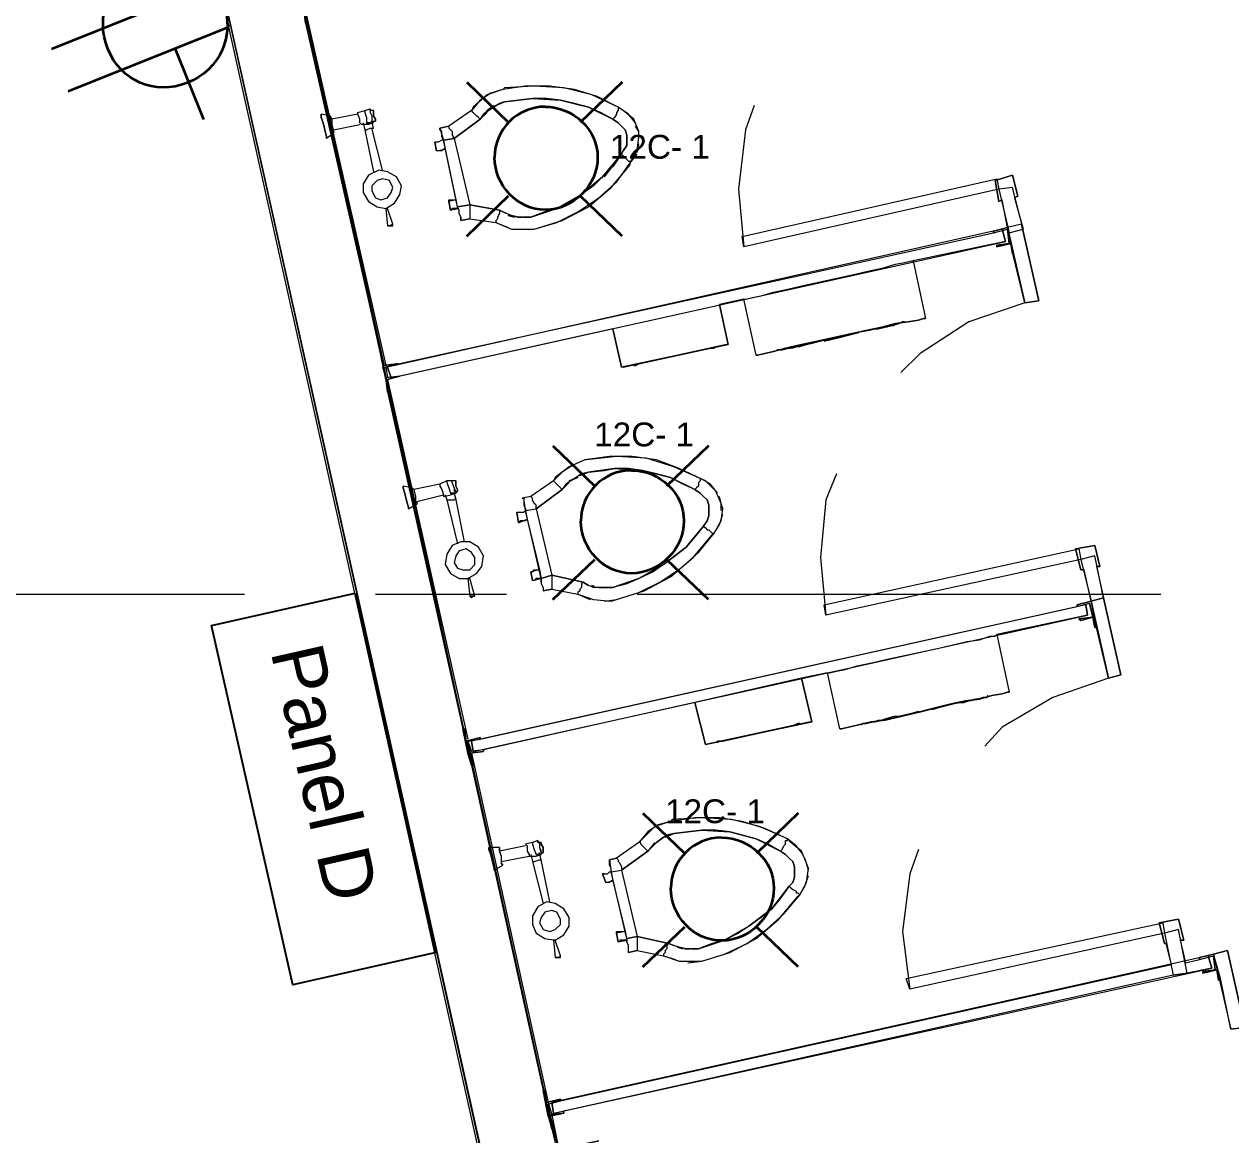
# Model space of a CAD drawing. Header units: inches. Extents: x 14.2 to 49.7, y 0.3 to 22.9.
# Drawn here: x 36.589 to 37.741, y 11.554 to 12.614 of the extents above; entities that cross this region are included whole.
import ezdxf

# ---------------------------------------------------------------- set-up
doc = ezdxf.new("R2010")
doc.units = ezdxf.units.IN
doc.header["$MEASUREMENT"] = 0
doc.layers.add('PDF2_Geometry', color=7, linetype='Continuous')
doc.layers.add('PDF_Text', color=7, linetype='Continuous')
doc.layers.add('PDF_Geometry', color=7, linetype='Continuous', true_color=0x777777)
doc.styles.add('PDF Arial', font='arial.ttf')
doc.styles.get("Standard").update_dxf_attribs({"font": 'arial.ttf'})

msp = doc.modelspace()

# ---------------------------------------------------------------- linework, layer by layer
msp.add_lwpolyline([(36.9048, 12.0711), (36.9823, 11.7281), (36.8453, 11.6972), (36.7678, 12.0401)], close=True)
at = {"layer": 'PDF2_Geometry', "lineweight": 35}
for points in [[(36.6149, 12.5906), (36.7681, 12.6518)], [(36.631, 12.5503), (36.7842, 12.6116)], [(36.7604, 12.5231), (36.7331, 12.5912)], [(37.0113, 12.5586), (37.0513, 12.5203)], [(37.1596, 12.5586), (37.1196, 12.5203)], [(37.0113, 12.4119), (37.0513, 12.4503)], [(37.1596, 12.4119), (37.1196, 12.4503)], [(37.0937, 12.2116), (37.1337, 12.1733)], [(37.242, 12.2116), (37.202, 12.1733)], [(37.0937, 12.065), (37.1337, 12.1033)], [(37.242, 12.065), (37.202, 12.1033)], [(37.1796, 11.8611), (37.2196, 11.8228)], [(37.3279, 11.8611), (37.2879, 11.8228)], [(37.1796, 11.7145), (37.2196, 11.7528)], [(37.3279, 11.7145), (37.2879, 11.7528)]]:
    msp.add_lwpolyline(points, dxfattribs=at)
for centre in [(37.0863, 12.4869), (37.1687, 12.1399), (37.2546, 11.7894)]:
    msp.add_arc(centre, 0.0484, 90.0411, 179.9589, dxfattribs=at)
for points in [[(36.6687, 12.5906), (36.6564, 12.6215), (36.6697, 12.6555), (36.7006, 12.6679)], [(36.7786, 12.6345), (36.791, 12.6036), (36.7755, 12.5704), (36.7446, 12.5581)], [(36.7446, 12.5581), (36.7136, 12.5457), (36.6811, 12.5596), (36.6687, 12.5906)], [(37.0863, 12.5353), (37.113, 12.5353), (37.1363, 12.5136), (37.1363, 12.4869)], [(37.0863, 12.4369), (37.0596, 12.4369), (37.038, 12.4603), (37.038, 12.4869)], [(37.1363, 12.4869), (37.1363, 12.4603), (37.113, 12.4369), (37.0863, 12.4369)], [(37.1687, 12.1883), (37.1954, 12.1883), (37.2187, 12.1666), (37.2187, 12.1399)], [(37.1687, 12.09), (37.142, 12.09), (37.1204, 12.1133), (37.1204, 12.1399)], [(37.2187, 12.1399), (37.2187, 12.1133), (37.1954, 12.09), (37.1687, 12.09)], [(37.2546, 11.8378), (37.2813, 11.8378), (37.3046, 11.8161), (37.3046, 11.7895)], [(37.2546, 11.7395), (37.2279, 11.7395), (37.2063, 11.7628), (37.2063, 11.7895)], [(37.3046, 11.7895), (37.3046, 11.7628), (37.2813, 11.7395), (37.2546, 11.7395)]]:
    msp.add_open_spline(points, degree=3, dxfattribs=at)
at = {"layer": 'PDF_Geometry', "lineweight": 18}
for points in [[(37.9158, 10.86), (37.2458, 10.7117), (37.2058, 10.7033), (35.6809, 10.3634), (35.6626, 10.44), (37.1892, 10.7783), (37.1942, 10.78), (36.7858, 12.6133), (36.7292, 12.8733)], [(36.8558, 12.6283), (37.2625, 10.795), (37.9008, 10.9367)]]:
    msp.add_lwpolyline(points, dxfattribs=at)
at = {"layer": 'PDF_Geometry', "lineweight": 9}
for points in [[(36.7858, 12.6133), (36.7292, 12.8733), (36.7275, 12.8733), (36.7259, 12.8733), (36.7842, 12.6116), (36.7842, 12.6133), (36.7858, 12.6133), (37.1575, 10.945)], [(36.7858, 12.6133), (36.7275, 12.8733), (36.7858, 12.6133)], [(36.8525, 12.6383), (36.8558, 12.6283), (36.8575, 12.6149), (36.8558, 12.6283), (36.8592, 12.6149), (36.8575, 12.6149), (36.9292, 12.2983), (36.9325, 12.2883), (36.9442, 12.2899), (36.9458, 12.2899), (37.5142, 12.4149), (37.5142, 12.4166), (37.5275, 12.4199), (37.5225, 12.4466)], [(36.8575, 12.6149), (36.8592, 12.6149), (36.8575, 12.6266), (36.9325, 12.2883), (36.8575, 12.6266), (36.9342, 12.2883)], [(37.1525, 10.9567), (36.7842, 12.6116), (36.7842, 12.6133)], [(37.1542, 10.9567), (36.7858, 12.6133), (37.1542, 10.9567)], [(37.0058, 12.4299), (37.0058, 12.4266), (37.0142, 12.4283), (37.0392, 12.4249), (37.0542, 12.4183), (37.0708, 12.4183), (37.0758, 12.4183), (37.1025, 12.4266), (37.1275, 12.4399), (37.1492, 12.4583), (37.1675, 12.4799), (37.1675, 12.4816), (37.1742, 12.4933), (37.1758, 12.5066), (37.1758, 12.5116), (37.1708, 12.5233), (37.1608, 12.5316), (37.1558, 12.5349), (37.1308, 12.5466), (37.1042, 12.5533), (37.0758, 12.5549), (37.0475, 12.5533), (37.0458, 12.5516), (37.0308, 12.5466), (37.0175, 12.5349), (37.0158, 12.5316), (36.9942, 12.5166), (36.9858, 12.5149), (36.9942, 12.5166), (36.9942, 12.5149), (36.9958, 12.5133), (36.9975, 12.5116), (36.9975, 12.5083), (36.9992, 12.5049), (36.9892, 12.5033), (36.9908, 12.4949), (37.0008, 12.4466), (37.0025, 12.4383), (37.0042, 12.4366)], [(37.1725, 12.5199), (37.1658, 12.5283), (37.1558, 12.5349), (37.1358, 12.5449), (37.1142, 12.5516), (37.0908, 12.5549), (37.0675, 12.5549), (37.0458, 12.5516), (37.0342, 12.5483), (37.0242, 12.5416), (37.0158, 12.5316), (36.9942, 12.5166)], [(37.0375, 12.5366), (37.0308, 12.5316), (37.0242, 12.5233), (36.9992, 12.5049), (37.0142, 12.4416), (37.0425, 12.4366), (37.0492, 12.4333), (37.0425, 12.4366), (37.0425, 12.4333), (37.0408, 12.4299), (37.0408, 12.4283), (37.0392, 12.4266), (37.0392, 12.4249), (37.0508, 12.4199)], [(37.0392, 12.5366), (37.0475, 12.5399), (37.0425, 12.5383), (37.0375, 12.5349), (37.0325, 12.5316), (37.0275, 12.5283), (37.0242, 12.5233), (37.0225, 12.5249), (37.0208, 12.5266), (37.0192, 12.5283), (37.0175, 12.5299), (37.0158, 12.5316)], [(37.0308, 12.5316), (37.0375, 12.5366), (37.0325, 12.5316)], [(37.1592, 12.4899), (37.1508, 12.4783), (37.1408, 12.4683), (37.1325, 12.4599), (37.1208, 12.4516), (37.1092, 12.4449), (37.0975, 12.4383), (37.0858, 12.4349), (37.0725, 12.4299), (37.0975, 12.4383), (37.1208, 12.4516), (37.1408, 12.4683), (37.1208, 12.4516), (37.0975, 12.4383), (37.0725, 12.4299), (37.0658, 12.4299), (37.0725, 12.4299), (37.0975, 12.4383), (37.1208, 12.4516), (37.1408, 12.4683), (37.1592, 12.4899), (37.1608, 12.4933), (37.1642, 12.4983), (37.1642, 12.5033), (37.1642, 12.5083), (37.1625, 12.5133), (37.1592, 12.5166), (37.1558, 12.5199), (37.1508, 12.5233), (37.1275, 12.5349), (37.1008, 12.5416), (37.0742, 12.5433), (37.0475, 12.5399), (37.0392, 12.5366), (37.0475, 12.5399), (37.0742, 12.5433), (37.1008, 12.5416), (37.1275, 12.5349), (37.1508, 12.5233), (37.1392, 12.5299), (37.1275, 12.5349), (37.1142, 12.5383), (37.1008, 12.5416), (37.0875, 12.5433), (37.0742, 12.5433), (37.0608, 12.5416), (37.0475, 12.5399), (37.0742, 12.5433), (37.1008, 12.5416), (37.1275, 12.5349), (37.1508, 12.5233)], [(37.1558, 12.5349), (37.1558, 12.5333), (37.1558, 12.5316), (37.1542, 12.5299), (37.1542, 12.5283), (37.1525, 12.5249), (37.1508, 12.5233), (37.1558, 12.5199), (37.1592, 12.5166), (37.1625, 12.5133), (37.1642, 12.5083), (37.1642, 12.5033), (37.1642, 12.4983), (37.1608, 12.4933), (37.1592, 12.4899), (37.1425, 12.4683), (37.1592, 12.4899), (37.1608, 12.4883), (37.1625, 12.4866), (37.1642, 12.4849), (37.1658, 12.4833), (37.1675, 12.4833), (37.1675, 12.4816)], [(37.2858, 12.5366), (37.2775, 12.5133), (37.2708, 12.4566), (37.2758, 12.4016), (37.2742, 12.4116), (37.5175, 12.4666), (37.5192, 12.4566), (37.2758, 12.4016)], [(36.8808, 12.5266), (36.8725, 12.5283)], [(36.9075, 12.5283), (36.8825, 12.5233), (36.8808, 12.5266), (36.8825, 12.5233), (36.8825, 12.5183), (36.8842, 12.5116), (36.8842, 12.5099), (36.8775, 12.5049)], [(36.9225, 12.5316), (36.9192, 12.5316), (36.9192, 12.5333), (36.9192, 12.5299), (36.9208, 12.5266), (36.9208, 12.5216), (36.9225, 12.5199), (36.9175, 12.5183), (36.9108, 12.5183), (36.9092, 12.5199), (36.9092, 12.5233), (36.9075, 12.5283), (36.9075, 12.5299), (36.9142, 12.5316), (36.9192, 12.5333)], [(36.9142, 12.5316), (36.9142, 12.5299), (36.9158, 12.5249), (36.9158, 12.5199)], [(36.9208, 12.5266), (36.9208, 12.5233), (36.9208, 12.5216), (36.9225, 12.5199)], [(36.9892, 12.5033), (36.9992, 12.5049), (37.0242, 12.5233), (37.0308, 12.5299), (37.0242, 12.5233)], [(36.8842, 12.5133), (36.9092, 12.5183)], [(36.8842, 12.5099), (36.8842, 12.5116)], [(36.9125, 12.5199), (36.9142, 12.5133), (36.9158, 12.5133), (36.9192, 12.5149), (36.9225, 12.5149), (36.9208, 12.5216), (36.9242, 12.5216)], [(36.9142, 12.5133), (36.9225, 12.4733)], [(36.9308, 12.4749), (36.9208, 12.5149)], [(37.1758, 12.5049), (37.1758, 12.5116), (37.1725, 12.5166)], [(37.0142, 12.4283), (37.0058, 12.4266), (37.0058, 12.4283), (37.0058, 12.4299), (37.0042, 12.4333), (37.0042, 12.4366), (37.0025, 12.4399), (36.9892, 12.5033), (36.9875, 12.5033), (36.9842, 12.5016), (36.9825, 12.5016), (36.9808, 12.5016), (36.9825, 12.4933), (36.9808, 12.5016)], [(36.9992, 12.5049), (37.0142, 12.4416), (37.0025, 12.4399), (37.0142, 12.4416)], [(37.1742, 12.4916), (37.1758, 12.4999)], [(37.0625, 12.4183), (37.0758, 12.4183), (37.0975, 12.4249), (37.1175, 12.4349), (37.1375, 12.4483), (37.1542, 12.4633), (37.1675, 12.4816), (37.1742, 12.4899)], [(37.5192, 12.4449), (37.5158, 12.4649), (37.5192, 12.4449)], [(37.5375, 12.4499), (37.5325, 12.4699), (37.5375, 12.4499)], [(37.0725, 12.4299), (37.0658, 12.4299), (37.0608, 12.4299), (37.0542, 12.4316), (37.0492, 12.4333), (37.0425, 12.4366), (37.0142, 12.4416), (37.0142, 12.4383), (37.0142, 12.4349), (37.0142, 12.4333), (37.0142, 12.4299), (37.0142, 12.4283), (37.0392, 12.4249)], [(37.5342, 12.4483), (37.5375, 12.4499), (37.5342, 12.4483)], [(37.5342, 12.4483), (37.5425, 12.4183)], [(36.9342, 12.4383), (36.9358, 12.4216)], [(36.9342, 12.4383), (36.9358, 12.4383), (36.9342, 12.4383)], [(36.9408, 12.4216), (36.9408, 12.4233), (36.9358, 12.4383)], [(37.0558, 12.4299), (37.0508, 12.4316), (37.0575, 12.4299)], [(37.0525, 12.4316), (37.0542, 12.4316)], [(37.0608, 12.4299), (37.0625, 12.4299)], [(36.9358, 12.4216), (36.9358, 12.4216)], [(37.5408, 12.4233), (37.5575, 12.3499), (37.5408, 12.4233), (37.5275, 12.4199), (37.5442, 12.3483), (37.5575, 12.3499), (37.5442, 12.3483), (37.5325, 12.3966), (37.5325, 12.3949), (37.5308, 12.4049), (37.5175, 12.4016), (37.5175, 12.4033), (37.5292, 12.4049), (37.5275, 12.4183)], [(36.9392, 12.2766), (37.5258, 12.4066), (37.5225, 12.4183), (36.9358, 12.2866), (36.9392, 12.2766), (36.9358, 12.2866)], [(37.5225, 12.4183), (37.5258, 12.4066), (37.4375, 12.3883), (37.4492, 12.3333)], [(37.2758, 12.3516), (37.2775, 12.3516), (37.2842, 12.3533), (37.2925, 12.3549), (37.3042, 12.3583), (37.3192, 12.3616), (37.3342, 12.3649), (37.3792, 12.3749), (37.3942, 12.3783), (37.4092, 12.3816), (37.4208, 12.3849), (37.4292, 12.3866), (37.4358, 12.3883), (37.4375, 12.3883)], [(37.2875, 12.2983), (37.2758, 12.3516), (37.2525, 12.3466)], [(37.5442, 12.3483), (37.4908, 12.3299), (37.4442, 12.2999), (37.4258, 12.2816)], [(37.1508, 12.3233), (36.9475, 12.2783), (36.9358, 12.275)], [(37.3192, 12.3049), (37.3208, 12.3049), (37.3242, 12.3066), (37.3292, 12.3066), (37.3358, 12.3083), (37.3425, 12.3099), (37.3608, 12.3149), (37.3458, 12.3116), (37.3392, 12.3099), (37.3325, 12.3083), (37.3275, 12.3066), (37.3225, 12.3049), (37.3192, 12.3049), (37.3175, 12.3049)], [(37.2592, 12.3083), (37.1608, 12.2866), (37.2592, 12.3083)], [(37.2442, 12.3049), (37.1758, 12.2899), (37.2442, 12.3049)], [(36.9342, 12.275), (36.9292, 12.2983), (36.9325, 12.2883), (36.9442, 12.2899), (36.9458, 12.2899), (36.9442, 12.2899), (36.9325, 12.2883), (36.9292, 12.2983)], [(36.9308, 12.2866), (36.9342, 12.2766), (36.9358, 12.2633), (36.9342, 12.2766), (36.9375, 12.2633), (36.9358, 12.2633), (37.0075, 11.9416), (37.0092, 11.9416), (37.0108, 11.93), (37.0242, 11.9333), (37.0242, 11.9316), (37.0242, 11.9333), (37.0108, 11.93), (37.0092, 11.9416), (37.0075, 11.9416)], [(36.9325, 12.2866), (36.9342, 12.2766)], [(36.9342, 12.2866), (36.9358, 12.2766)], [(36.9358, 12.275), (36.9475, 12.2783), (36.9358, 12.275)], [(36.9358, 12.2633), (36.9375, 12.2633), (36.9358, 12.275), (37.0108, 11.93), (36.9358, 12.275), (37.0125, 11.9316)], [(37.0825, 12.0816), (37.0825, 12.085), (37.0675, 12.15), (37.0775, 12.1516), (37.0925, 12.0883), (37.0825, 12.085), (37.0825, 12.0816), (37.0825, 12.08), (37.0842, 12.0766), (37.0842, 12.075), (37.0842, 12.0733), (37.0925, 12.075), (37.1175, 12.07), (37.1325, 12.065), (37.1492, 12.0633), (37.1542, 12.065), (37.1808, 12.0733), (37.2058, 12.0866), (37.2275, 12.105), (37.2458, 12.1266), (37.2475, 12.1283), (37.2542, 12.14), (37.2558, 12.1516), (37.2542, 12.1566), (37.2492, 12.1683), (37.2392, 12.1783), (37.2358, 12.18), (37.2092, 12.1916), (37.1825, 12.2), (37.1542, 12.2016), (37.1258, 12.1983), (37.1242, 12.1983), (37.1092, 12.1916), (37.0958, 12.1816), (37.0942, 12.1783), (37.0725, 12.1633), (37.0642, 12.1616), (37.0658, 12.1616), (37.0658, 12.16), (37.0658, 12.1583), (37.0658, 12.155), (37.0675, 12.1516), (37.0675, 12.15), (37.0658, 12.1616)], [(37.2508, 12.1666), (37.2442, 12.175), (37.2358, 12.18), (37.2142, 12.19), (37.1925, 12.1983), (37.1692, 12.2016), (37.1475, 12.2016), (37.1242, 12.1983), (37.1125, 12.1933), (37.1025, 12.1866), (37.0942, 12.1783), (37.0725, 12.1633)], [(37.1425, 12.0766), (37.1375, 12.0766), (37.1442, 12.0766), (37.1508, 12.0766), (37.1758, 12.085), (37.1992, 12.0983), (37.2208, 12.115), (37.2375, 12.135), (37.2408, 12.14), (37.2425, 12.145), (37.2425, 12.15), (37.2425, 12.155), (37.2408, 12.16), (37.2375, 12.1633), (37.2342, 12.1666), (37.2292, 12.17), (37.2058, 12.1816), (37.1792, 12.1883), (37.1525, 12.19), (37.1275, 12.1866), (37.1192, 12.1833), (37.1275, 12.1866), (37.1425, 12.1883), (37.1525, 12.19), (37.1792, 12.1883), (37.2058, 12.1816), (37.2292, 12.17), (37.2175, 12.175), (37.2058, 12.1816), (37.1925, 12.185), (37.1792, 12.1883), (37.1658, 12.19), (37.1525, 12.19), (37.1392, 12.1883), (37.1275, 12.1866), (37.1425, 12.1883), (37.1525, 12.19), (37.1792, 12.1883), (37.2058, 12.1816), (37.2292, 12.17)], [(37.0008, 12.1783), (36.9975, 12.1783), (36.9925, 12.1783), (36.9858, 12.175), (36.9608, 12.17), (36.9592, 12.1716), (36.9608, 12.17), (36.9625, 12.1633), (36.9625, 12.1583), (36.9642, 12.1566)], [(36.9925, 12.1783), (36.9925, 12.1766), (36.9942, 12.1716), (36.9958, 12.1666)], [(36.9992, 12.1716), (36.9992, 12.1683), (37.0008, 12.1666), (37.0008, 12.1683), (36.9992, 12.1716), (36.9975, 12.1766), (36.9975, 12.1783)], [(37.0775, 12.1516), (37.1025, 12.17), (37.1092, 12.1766), (37.1025, 12.17), (37.0775, 12.1516), (37.0925, 12.0883), (37.0925, 12.085), (37.0925, 12.0816), (37.0925, 12.0783), (37.0925, 12.0766), (37.0925, 12.075), (37.1175, 12.07)], [(37.1192, 12.1833), (37.1275, 12.1866), (37.1208, 12.185), (37.1158, 12.1816), (37.1108, 12.1783), (37.1058, 12.175), (37.1025, 12.17), (37.1008, 12.1716), (37.0992, 12.1733), (37.0975, 12.175), (37.0958, 12.1766), (37.0942, 12.1783)], [(37.1025, 12.17), (37.1092, 12.1766)], [(37.1175, 12.1816), (37.1092, 12.1783), (37.1175, 12.1816), (37.1108, 12.1783)], [(37.2358, 12.18), (37.2342, 12.18), (37.2342, 12.1783), (37.2325, 12.1766), (37.2325, 12.1733), (37.2308, 12.1716), (37.2292, 12.17), (37.2342, 12.1666), (37.2375, 12.1633), (37.2408, 12.16), (37.2425, 12.155), (37.2425, 12.15), (37.2425, 12.145), (37.2408, 12.14), (37.2375, 12.135), (37.2208, 12.115), (37.1992, 12.0983), (37.1758, 12.085), (37.1508, 12.0766), (37.1442, 12.0766)], [(37.3642, 12.185), (37.3542, 12.16), (37.3492, 12.105), (37.3542, 12.05), (37.3525, 12.06), (37.5958, 12.1133), (37.5975, 12.1033), (37.3542, 12.05)], [(36.9592, 12.1716), (36.9508, 12.1733)], [(36.9558, 12.1516), (36.9642, 12.1566), (36.9625, 12.1583), (36.9892, 12.165)], [(36.9858, 12.175), (36.9858, 12.1733), (36.9875, 12.17), (36.9892, 12.165), (36.9892, 12.1633), (36.9958, 12.165), (37.0008, 12.1666), (37.0025, 12.1683)], [(36.9908, 12.165), (36.9925, 12.16), (37.0025, 12.1183)], [(37.0092, 12.12), (37.0008, 12.1616), (36.9992, 12.1666)], [(36.9925, 12.16), (36.9942, 12.16), (36.9992, 12.16), (37.0008, 12.1616)], [(37.0675, 12.15), (37.0775, 12.1516), (37.0775, 12.155), (37.0758, 12.1566), (37.0742, 12.16), (37.0742, 12.1616), (37.0725, 12.1633), (37.0642, 12.1616)], [(37.2542, 12.15), (37.2542, 12.1566), (37.2525, 12.1633)], [(37.0592, 12.1483), (37.0608, 12.1383), (37.0592, 12.1483), (37.0608, 12.1483), (37.0625, 12.1483), (37.0642, 12.1483), (37.0658, 12.1483), (37.0675, 12.15), (37.0692, 12.1416), (37.0808, 12.0933), (37.0825, 12.085), (37.0925, 12.0883), (37.1225, 12.0816), (37.1275, 12.0783), (37.1225, 12.0816), (37.1208, 12.08), (37.1208, 12.0766), (37.1192, 12.075), (37.1192, 12.0733), (37.1175, 12.0716), (37.1175, 12.07), (37.1292, 12.065)], [(37.1425, 12.0633), (37.1542, 12.065), (37.1758, 12.0716), (37.1958, 12.0816), (37.2158, 12.095), (37.2325, 12.11), (37.2475, 12.1283), (37.2525, 12.1366), (37.2558, 12.1466)], [(37.2375, 12.135), (37.2292, 12.125), (37.2208, 12.115), (37.2108, 12.1066), (37.1992, 12.0983), (37.1892, 12.0916), (37.1758, 12.085), (37.1642, 12.08), (37.1508, 12.0766), (37.1758, 12.085), (37.1992, 12.0983), (37.2208, 12.115), (37.2375, 12.135), (37.2392, 12.1333), (37.2408, 12.1316), (37.2425, 12.1316), (37.2442, 12.13), (37.2458, 12.1283), (37.2475, 12.1283)], [(37.5975, 12.0933), (37.5925, 12.1133), (37.5975, 12.0933)], [(37.6158, 12.0966), (37.6108, 12.1166), (37.6158, 12.0966)], [(37.6125, 12.0966), (37.6191, 12.0666), (37.6108, 12.1066), (37.5975, 12.1033), (37.6075, 12.0633), (37.6191, 12.0666), (37.6075, 12.0633), (37.6008, 12.0933)], [(37.6125, 12.0966), (37.6158, 12.0966), (37.6125, 12.0966)], [(37.0125, 12.085), (37.0142, 12.0683), (37.0158, 12.0666)], [(37.0125, 12.085), (37.0142, 12.085), (37.0125, 12.085)], [(37.0192, 12.0683), (37.0142, 12.085)], [(37.1508, 12.0766), (37.1458, 12.0766), (37.1392, 12.0766), (37.1325, 12.0766), (37.1275, 12.0783), (37.1225, 12.0816), (37.0925, 12.0883)], [(37.0925, 12.075), (37.0842, 12.0733)], [(37.1325, 12.0783), (37.1325, 12.0766)], [(37.1392, 12.0766), (37.1408, 12.0766)], [(36.2992, 12.07), (36.7992, 12.07)], [(36.9242, 12.07), (37.0492, 12.07)], [(37.0125, 11.9183), (37.0075, 11.9416), (37.0092, 11.9416), (37.0108, 11.93), (37.0242, 11.9333), (37.0242, 11.9316), (37.5941, 12.0583), (37.5941, 12.06), (37.6075, 12.0633), (37.6191, 12.0666), (37.6358, 11.9933), (37.6191, 12.0666), (37.6075, 12.0633), (37.6241, 11.99), (37.6358, 11.9933), (37.6241, 11.99), (37.6125, 12.0383), (37.6108, 12.0383), (37.6091, 12.0483), (37.5975, 12.045), (37.5958, 12.0466), (37.6091, 12.0483), (37.6058, 12.0616)], [(37.0192, 12.0683), (37.0192, 12.0683)], [(37.1742, 12.07), (37.6741, 12.07)], [(37.0175, 11.92), (37.6041, 12.05), (37.6025, 12.06), (37.0158, 11.93), (37.0175, 11.92), (37.0158, 11.93)], [(37.6025, 12.06), (37.6041, 12.05), (37.5175, 12.0316), (37.5292, 11.9766)], [(37.3558, 11.995), (37.3575, 11.995), (37.3642, 11.9966), (37.3725, 11.9983), (37.3842, 12.0016), (37.3992, 12.005), (37.4142, 12.0083), (37.4608, 12.0183), (37.4742, 12.0216), (37.4892, 12.025), (37.5008, 12.0266), (37.5108, 12.03), (37.5158, 12.03), (37.5175, 12.0316)], [(37.3675, 11.9416), (37.3558, 11.995), (37.3308, 11.99), (37.2292, 11.9666), (37.2392, 11.9266), (37.3408, 11.9483), (37.3308, 11.99), (37.3408, 11.9483), (37.2392, 11.9266), (37.2292, 11.9666), (37.0275, 11.9216), (37.0275, 11.92), (37.0142, 11.9183), (37.0175, 11.9066), (37.0158, 11.9066)], [(37.6241, 11.99), (37.5708, 11.9716), (37.5225, 11.9433), (37.5058, 11.925)], [(37.3392, 11.9483), (37.2392, 11.9266), (37.3392, 11.9483)], [(37.3242, 11.945), (37.2558, 11.93), (37.3242, 11.945)], [(37.0108, 11.9283), (37.0125, 11.9183), (37.0158, 11.9066), (37.0125, 11.9183), (37.0142, 11.92), (37.0175, 11.9066), (37.0158, 11.9066), (37.0842, 11.5966), (37.0858, 11.5966), (37.0875, 11.585), (37.1008, 11.5883), (37.1008, 11.5866), (37.1008, 11.5883), (37.0875, 11.585), (37.0858, 11.5966), (37.0842, 11.5966)], [(37.0142, 11.92), (37.0125, 11.93), (37.0142, 11.92), (37.0125, 11.93), (37.0142, 11.92), (37.0125, 11.93), (37.0158, 11.92)], [(37.0158, 11.9183), (37.0892, 11.585), (37.0925, 11.5733), (37.0992, 11.54), (37.0908, 11.5733), (37.0892, 11.5833), (37.0908, 11.5733), (37.0992, 11.54)], [(37.1658, 11.7283), (37.1742, 11.73), (37.1992, 11.725), (37.2142, 11.72), (37.2308, 11.72), (37.2358, 11.72), (37.2625, 11.7283), (37.2875, 11.7416), (37.3092, 11.76), (37.3275, 11.7816), (37.3292, 11.7833), (37.3358, 11.795), (37.3375, 11.8083), (37.3358, 11.8133), (37.3308, 11.825), (37.3208, 11.8333), (37.3175, 11.8366), (37.2908, 11.8483), (37.2642, 11.855), (37.2358, 11.8566), (37.2075, 11.855), (37.2058, 11.8533), (37.1908, 11.8483), (37.1792, 11.8366), (37.1758, 11.8333), (37.1542, 11.8183), (37.1475, 11.8166), (37.1542, 11.8183), (37.1558, 11.8166), (37.1558, 11.815), (37.1575, 11.8133), (37.1592, 11.81), (37.1592, 11.8066), (37.1742, 11.7433), (37.1642, 11.7416), (37.1742, 11.7433)], [(37.3325, 11.8216), (37.3258, 11.83), (37.3175, 11.8366), (37.2958, 11.8466), (37.2742, 11.8533), (37.2525, 11.8566), (37.2292, 11.8566), (37.2058, 11.8533), (37.1942, 11.85), (37.1842, 11.8433), (37.1758, 11.8333), (37.1542, 11.8183)], [(37.3108, 11.825), (37.3158, 11.8216), (37.3192, 11.8183), (37.3225, 11.815), (37.3242, 11.81), (37.3242, 11.805), (37.3242, 11.8), (37.3225, 11.795), (37.3192, 11.7916), (37.3025, 11.77), (37.2808, 11.7533), (37.2575, 11.74), (37.2325, 11.7316), (37.2258, 11.7316), (37.2325, 11.7316), (37.2575, 11.74), (37.2808, 11.7533), (37.3025, 11.77), (37.3192, 11.7916), (37.3225, 11.795), (37.3242, 11.8), (37.3242, 11.805), (37.3242, 11.81), (37.3225, 11.815), (37.3192, 11.8183), (37.3158, 11.8216), (37.3108, 11.825), (37.2875, 11.8366), (37.2625, 11.8433), (37.2358, 11.845), (37.2092, 11.8416), (37.2008, 11.8383), (37.2092, 11.8416), (37.2358, 11.845), (37.2625, 11.8433), (37.2875, 11.8366), (37.3108, 11.825), (37.2992, 11.8316), (37.2875, 11.8366), (37.2742, 11.84), (37.2625, 11.8433), (37.2492, 11.845), (37.2358, 11.845), (37.2225, 11.8433), (37.2092, 11.8416), (37.2358, 11.845), (37.2625, 11.8433), (37.2875, 11.8366), (37.3108, 11.825), (37.3125, 11.8266), (37.3142, 11.83), (37.3158, 11.8316), (37.3158, 11.8333), (37.3158, 11.835), (37.3175, 11.835), (37.3175, 11.8366)], [(37.0792, 11.835), (37.0742, 11.8333), (37.0675, 11.8316), (37.0692, 11.83), (37.0692, 11.825), (37.0708, 11.8216), (37.0708, 11.82)], [(37.0742, 11.8333), (37.0742, 11.8316), (37.0758, 11.8266), (37.0775, 11.8216)], [(37.0825, 11.8333), (37.0792, 11.8333), (37.0792, 11.835), (37.0808, 11.8316), (37.0808, 11.8283), (37.0825, 11.8233), (37.0825, 11.8216)], [(37.1742, 11.73), (37.1658, 11.7283), (37.1658, 11.73), (37.1658, 11.7316), (37.1658, 11.735), (37.1642, 11.7383), (37.1642, 11.7416), (37.1492, 11.805), (37.1592, 11.8066), (37.1842, 11.825), (37.1908, 11.8316), (37.1842, 11.825)], [(37.1908, 11.8333), (37.1842, 11.825), (37.1592, 11.8066), (37.1742, 11.7433), (37.2042, 11.7366), (37.2092, 11.735), (37.2042, 11.7366), (37.2025, 11.735), (37.2025, 11.7316), (37.2008, 11.73), (37.2008, 11.7283), (37.1992, 11.7266), (37.1992, 11.725), (37.2108, 11.7216)], [(37.2008, 11.8383), (37.2092, 11.8416), (37.2025, 11.84), (37.1975, 11.8366), (37.1925, 11.8333), (37.1892, 11.83), (37.1842, 11.825), (37.1825, 11.8266), (37.1808, 11.8283), (37.1792, 11.83), (37.1775, 11.8316), (37.1775, 11.8333), (37.1758, 11.8333)], [(37.1925, 11.8333), (37.1992, 11.8383)], [(37.0425, 11.8283), (37.0325, 11.8283)], [(37.0675, 11.83), (37.0425, 11.825), (37.0425, 11.8233)], [(37.0425, 11.825), (37.0425, 11.8283), (37.0425, 11.825), (37.0442, 11.82), (37.0442, 11.8133), (37.0458, 11.8116)], [(37.0442, 11.815), (37.0708, 11.82), (37.0775, 11.82), (37.0825, 11.8216), (37.0825, 11.8233), (37.0842, 11.8233)], [(37.0725, 11.8216), (37.0742, 11.815), (37.0842, 11.775)], [(37.0808, 11.8283), (37.0825, 11.825)], [(37.0908, 11.7766), (37.0825, 11.8166), (37.0808, 11.8233)], [(37.0825, 11.8233), (37.0825, 11.8233)], [(37.4425, 11.8266), (37.4342, 11.8033), (37.4275, 11.7483), (37.4342, 11.6933), (37.4308, 11.7033), (37.6758, 11.7566), (37.6775, 11.7466), (37.4342, 11.6933)], [(37.0375, 11.8066), (37.0458, 11.8116), (37.0442, 11.8133)], [(37.0742, 11.815), (37.0758, 11.815), (37.0808, 11.8166), (37.0825, 11.8166)], [(37.3375, 11.8066), (37.3358, 11.8133), (37.3342, 11.8183)], [(37.1425, 11.8033), (37.1408, 11.8033), (37.1425, 11.8033), (37.1442, 11.8033), (37.1458, 11.8033), (37.1475, 11.805), (37.1492, 11.805), (37.1508, 11.7966), (37.1625, 11.7483), (37.1642, 11.74), (37.1642, 11.7383)], [(37.1492, 11.805), (37.1592, 11.8066)], [(37.2225, 11.7183), (37.2358, 11.72), (37.2575, 11.7266), (37.2792, 11.7366), (37.2975, 11.75), (37.3142, 11.765), (37.3292, 11.7833), (37.3342, 11.7916), (37.3375, 11.8016)], [(37.3192, 11.7916), (37.3108, 11.78), (37.3025, 11.77), (37.2925, 11.7616), (37.2808, 11.7533), (37.2708, 11.7466), (37.2575, 11.74), (37.2458, 11.7366), (37.2325, 11.7316), (37.2575, 11.74), (37.2808, 11.7533), (37.3025, 11.77), (37.3192, 11.7916), (37.3208, 11.79), (37.3225, 11.7883), (37.3258, 11.7866), (37.3258, 11.785), (37.3275, 11.785), (37.3292, 11.7833)], [(37.6775, 11.7366), (37.6725, 11.7566), (37.6775, 11.7366)], [(37.6958, 11.74), (37.6908, 11.76), (37.6958, 11.74)], [(37.7191, 11.725), (37.7225, 11.7133), (37.6991, 11.7083), (37.6908, 11.75), (37.6775, 11.7466), (37.6858, 11.7066), (37.6991, 11.7083), (37.6858, 11.7066), (37.1042, 11.5766), (37.1042, 11.575), (37.0908, 11.5733), (37.0942, 11.5616), (37.0925, 11.56)], [(37.0942, 11.74), (37.0958, 11.7233), (37.0975, 11.7233)], [(37.0958, 11.74), (37.0942, 11.74), (37.0958, 11.74)], [(37.1008, 11.7233), (37.1008, 11.725), (37.0958, 11.74)], [(37.2325, 11.7316), (37.2275, 11.7316), (37.2208, 11.7316), (37.2142, 11.7333), (37.2092, 11.735), (37.2042, 11.7366), (37.1742, 11.7433), (37.1742, 11.74), (37.1742, 11.7366), (37.1742, 11.735), (37.1742, 11.7316), (37.1742, 11.73), (37.1992, 11.725)], [(37.6925, 11.74), (37.6958, 11.74), (37.6925, 11.74)], [(37.6925, 11.74), (37.6975, 11.7183), (37.7108, 11.7216), (37.7108, 11.7233), (37.7241, 11.7266), (37.7375, 11.73), (37.7541, 11.6566), (37.7375, 11.73), (37.7241, 11.7266), (37.7408, 11.655), (37.7541, 11.6566), (37.7408, 11.655), (37.7308, 11.7033), (37.7291, 11.7016), (37.7275, 11.7116), (37.7141, 11.7083), (37.7141, 11.71), (37.7258, 11.7116), (37.7241, 11.725)], [(37.0892, 11.5716), (37.0842, 11.5966), (37.0858, 11.5966), (37.0875, 11.585), (37.1008, 11.5883), (37.1008, 11.5866), (37.6841, 11.7166), (37.6791, 11.7366)], [(37.2142, 11.7333), (37.2142, 11.7333)], [(37.2208, 11.7316), (37.2225, 11.7316)], [(37.0942, 11.575), (37.7225, 11.7133), (37.7191, 11.725), (37.0925, 11.585), (37.0942, 11.575), (37.0925, 11.585)], [(37.0875, 11.5833), (37.0892, 11.5733), (37.0925, 11.56), (37.0892, 11.5733), (37.0908, 11.5733), (37.0942, 11.5616), (37.0925, 11.56), (37.0975, 11.54), (37.1375, 11.5483), (37.0975, 11.54), (37.0975, 11.5383), (37.0975, 11.5366), (37.0975, 11.535), (37.0992, 11.5316), (37.0992, 11.53), (37.1742, 11.1917), (37.1758, 11.1883), (37.1758, 11.1867), (37.1758, 11.185), (37.1758, 11.1833), (37.1758, 11.1817)], [(37.0892, 11.5833), (37.0908, 11.5733)]]:
    msp.add_lwpolyline(points, dxfattribs=at)
for points in [[(36.8775, 12.5049), (36.8775, 12.5066), (36.8758, 12.5133), (36.8742, 12.5199), (36.8725, 12.5249), (36.8725, 12.5283), (36.8725, 12.5249), (36.8742, 12.5199), (36.8758, 12.5133), (36.8775, 12.5066)], [(36.9242, 12.5216), (36.9242, 12.5233), (36.9225, 12.5266), (36.9225, 12.5299), (36.9225, 12.5316), (36.9225, 12.5299), (36.9225, 12.5266), (36.9242, 12.5233)], [(36.9208, 12.5216), (36.9192, 12.5199), (36.9158, 12.5199), (36.9192, 12.5199)], [(36.9892, 12.5033), (36.9875, 12.5066), (36.9875, 12.5099), (36.9875, 12.5116), (36.9858, 12.5133), (36.9858, 12.5149)], [(36.9908, 12.4949), (36.9892, 12.4949), (36.9875, 12.4933), (36.9858, 12.4933), (36.9842, 12.4933), (36.9825, 12.4933)], [(36.9492, 12.4599), (36.9442, 12.4683), (36.9358, 12.4733), (36.9275, 12.4749), (36.9175, 12.4699), (36.9125, 12.4616), (36.9125, 12.4533), (36.9175, 12.4449), (36.9258, 12.4399), (36.9342, 12.4383), (36.9425, 12.4433), (36.9475, 12.4516), (36.9492, 12.4599), (36.9442, 12.4683), (36.9358, 12.4733), (36.9275, 12.4749), (36.9175, 12.4699), (36.9125, 12.4616), (36.9125, 12.4533), (36.9175, 12.4449), (36.9258, 12.4399), (36.9342, 12.4383), (36.9425, 12.4433), (36.9475, 12.4516)], [(36.9408, 12.4583), (36.9375, 12.4649), (36.9308, 12.4666), (36.9258, 12.4649), (36.9208, 12.4599), (36.9208, 12.4549), (36.9242, 12.4483), (36.9292, 12.4466), (36.9358, 12.4483), (36.9392, 12.4533)], [(37.5158, 12.4649), (37.5325, 12.4699)], [(37.5425, 12.4183), (37.5325, 12.4583), (37.5192, 12.4566), (37.5292, 12.4149)], [(37.0008, 12.4466), (36.9942, 12.4449), (36.9942, 12.4466), (36.9958, 12.4466), (36.9975, 12.4466), (36.9992, 12.4466)], [(36.9958, 12.4366), (36.9942, 12.4449)], [(37.5192, 12.4449), (37.5225, 12.4466)], [(37.0025, 12.4383), (37.0008, 12.4383), (36.9992, 12.4383), (36.9975, 12.4383), (36.9958, 12.4366)], [(37.0592, 12.4299), (37.0642, 12.4299)], [(36.9375, 12.4216), (36.9358, 12.4216), (36.9375, 12.4216), (36.9408, 12.4233)], [(36.9392, 12.4216), (36.9358, 12.4216), (36.9392, 12.4216), (36.9408, 12.4216)], [(37.5275, 12.4183), (37.5292, 12.4049), (37.5175, 12.4033), (37.5175, 12.4016), (37.5308, 12.4049), (37.5325, 12.3949), (37.5325, 12.3966), (37.5275, 12.4199), (37.5142, 12.4166), (37.5142, 12.4149)], [(37.5275, 12.4199), (37.5142, 12.4166), (37.5142, 12.4149), (37.5142, 12.4166)], [(37.5325, 12.3966), (37.5325, 12.3949), (37.5308, 12.4049), (37.5175, 12.4016), (37.5175, 12.4033), (37.5292, 12.4049), (37.5275, 12.4183), (37.5292, 12.4049), (37.5175, 12.4033), (37.5175, 12.4016), (37.5308, 12.4049), (37.5325, 12.3949)], [(37.1508, 12.3233), (37.1592, 12.2866), (37.2608, 12.3083), (37.2525, 12.3466), (37.2608, 12.3083), (37.1592, 12.2866)], [(37.3925, 12.3216), (37.3458, 12.3116), (37.3308, 12.3083), (37.3158, 12.3049), (37.3042, 12.3016), (37.2958, 12.2999), (37.2892, 12.2983), (37.2875, 12.2983), (37.2892, 12.2983), (37.2958, 12.2999), (37.3042, 12.3016), (37.3158, 12.3049), (37.3308, 12.3083), (37.3458, 12.3116), (37.3925, 12.3216), (37.4075, 12.3249), (37.4208, 12.3283), (37.4325, 12.3299), (37.4425, 12.3316), (37.4475, 12.3333), (37.4492, 12.3333), (37.4475, 12.3333), (37.4425, 12.3316), (37.4325, 12.3299), (37.4208, 12.3283), (37.4075, 12.3249), (37.3925, 12.3216), (37.4008, 12.3233), (37.4108, 12.3249), (37.4175, 12.3266), (37.4242, 12.3283), (37.4275, 12.3299), (37.4292, 12.3299), (37.4275, 12.3299), (37.4242, 12.3283), (37.4175, 12.3266), (37.4108, 12.3249), (37.4008, 12.3233), (37.3925, 12.3216), (37.3458, 12.3116), (37.3358, 12.3083), (37.3275, 12.3066), (37.3192, 12.3049), (37.3125, 12.3033), (37.3092, 12.3033), (37.3075, 12.3033), (37.3092, 12.3033), (37.3125, 12.3033), (37.3192, 12.3049), (37.3275, 12.3066), (37.3358, 12.3083), (37.3458, 12.3116)], [(37.3758, 12.3183), (37.3925, 12.3216), (37.3992, 12.3233), (37.4042, 12.3233), (37.4108, 12.3249), (37.4142, 12.3266), (37.4175, 12.3266), (37.4192, 12.3266), (37.4158, 12.3266), (37.4125, 12.3249), (37.4075, 12.3249), (37.4025, 12.3233), (37.3958, 12.3216)], [(37.3725, 12.3166), (37.3525, 12.3116), (37.3658, 12.3149), (37.3858, 12.3199)], [(37.2492, 12.3066), (37.2475, 12.3049), (37.2442, 12.3049), (37.2475, 12.3049)], [(36.9342, 12.2766), (36.9325, 12.2866), (36.9458, 12.2899), (36.9442, 12.2899), (36.9325, 12.2883), (36.9292, 12.2983), (36.9342, 12.275), (36.9475, 12.2783)], [(36.9342, 12.2766), (36.9325, 12.2866)], [(36.9325, 12.2866), (36.9342, 12.2766)], [(37.1758, 12.2899), (37.1725, 12.2883), (37.1708, 12.2883), (37.1725, 12.2883)], [(36.9358, 12.2633), (36.9375, 12.2633), (36.9358, 12.275), (36.9375, 12.2633)], [(37.0025, 12.1683), (37.0025, 12.17), (37.0008, 12.1733), (37.0008, 12.1766), (37.0008, 12.1783), (37.0008, 12.1766), (37.0008, 12.1733), (37.0025, 12.17)], [(36.9558, 12.1516), (36.9558, 12.1533), (36.9542, 12.1583), (36.9525, 12.165), (36.9508, 12.1716), (36.9508, 12.1733), (36.9508, 12.1716), (36.9525, 12.165), (36.9542, 12.1583), (36.9558, 12.1533)], [(36.9992, 12.1666), (36.9975, 12.1666), (36.9958, 12.1666), (36.9975, 12.1666)], [(37.0692, 12.1416), (37.0675, 12.14), (37.0658, 12.14), (37.0642, 12.14), (37.0625, 12.14), (37.0608, 12.1383)], [(37.0275, 12.1066), (37.0225, 12.115), (37.0142, 12.12), (37.0058, 12.12), (36.9975, 12.1166), (36.9925, 12.1083), (36.9908, 12.0983), (36.9958, 12.09), (37.0042, 12.085), (37.0125, 12.085), (37.0208, 12.09), (37.0258, 12.0966), (37.0275, 12.1066), (37.0225, 12.115), (37.0142, 12.12), (37.0058, 12.12), (36.9975, 12.1166), (36.9925, 12.1083), (36.9908, 12.0983), (36.9958, 12.09), (37.0042, 12.085), (37.0125, 12.085), (37.0208, 12.09), (37.0258, 12.0966)], [(37.0192, 12.105), (37.0158, 12.11), (37.0108, 12.1133), (37.0042, 12.1116), (37.0008, 12.1066), (36.9992, 12.1), (37.0025, 12.095), (37.0075, 12.0933), (37.0142, 12.0933), (37.0192, 12.0983)], [(37.5925, 12.1133), (37.6108, 12.1166)], [(37.0808, 12.0933), (37.0725, 12.0916), (37.0742, 12.0916), (37.0758, 12.0933), (37.0775, 12.0933)], [(37.0742, 12.0833), (37.0725, 12.0916)], [(37.0825, 12.085), (37.0792, 12.085), (37.0775, 12.085), (37.0758, 12.0833), (37.0742, 12.0833)], [(37.5975, 12.0933), (37.6008, 12.0933)], [(37.1308, 12.0783), (37.1342, 12.0766)], [(37.0175, 12.0683), (37.0158, 12.0666), (37.0175, 12.0683), (37.0192, 12.0683), (37.0175, 12.0683), (37.0142, 12.0683), (37.0175, 12.0683), (37.0192, 12.0683)], [(37.6058, 12.0616), (37.6091, 12.0483), (37.5958, 12.0466), (37.5975, 12.045), (37.6091, 12.0483), (37.6108, 12.0383), (37.6125, 12.0383), (37.6075, 12.0633), (37.5941, 12.06), (37.5941, 12.0583)], [(37.6075, 12.0633), (37.5941, 12.06), (37.5941, 12.0583), (37.5941, 12.06)], [(37.6125, 12.0383), (37.6108, 12.0383), (37.6091, 12.0483), (37.5975, 12.045), (37.5958, 12.0466), (37.6091, 12.0483), (37.6058, 12.0616), (37.6091, 12.0483), (37.5958, 12.0466), (37.5975, 12.045), (37.6091, 12.0483), (37.6108, 12.0383)], [(37.4725, 11.965), (37.4258, 11.9533), (37.4108, 11.95), (37.3975, 11.9483), (37.3842, 11.945), (37.3758, 11.9433), (37.3692, 11.9416), (37.3675, 11.9416), (37.3692, 11.9416), (37.3758, 11.9433), (37.3842, 11.945), (37.3975, 11.9483), (37.4108, 11.95), (37.4258, 11.9533), (37.4725, 11.965), (37.4875, 11.9683), (37.5008, 11.97), (37.5125, 11.9733), (37.5225, 11.975), (37.5275, 11.9766), (37.5292, 11.9766), (37.5275, 11.9766), (37.5225, 11.975), (37.5125, 11.9733), (37.5008, 11.97), (37.4875, 11.9683), (37.4725, 11.965), (37.4825, 11.9666), (37.4908, 11.9683), (37.4992, 11.97), (37.5042, 11.9716), (37.5075, 11.9716), (37.5092, 11.9733), (37.5075, 11.9716), (37.5042, 11.9716), (37.4992, 11.97), (37.4908, 11.9683), (37.4825, 11.9666), (37.4725, 11.965), (37.4258, 11.9533), (37.4158, 11.9516), (37.4075, 11.95), (37.3992, 11.9483), (37.3925, 11.9466), (37.3892, 11.9466), (37.3875, 11.945), (37.3892, 11.9466), (37.3925, 11.9466), (37.3992, 11.9483), (37.4075, 11.95), (37.4158, 11.9516), (37.4258, 11.9533)], [(37.4558, 11.96), (37.4725, 11.965), (37.4792, 11.9666), (37.4858, 11.9666), (37.4908, 11.9683), (37.4958, 11.97), (37.4975, 11.97), (37.4992, 11.97), (37.4975, 11.97), (37.4925, 11.9683), (37.4875, 11.9683), (37.4825, 11.9666), (37.4758, 11.965)], [(37.4425, 11.9583), (37.4258, 11.9533), (37.4192, 11.9533), (37.4125, 11.9516), (37.4075, 11.95), (37.4025, 11.9483), (37.3992, 11.9483), (37.4008, 11.9483), (37.4042, 11.95), (37.4092, 11.95), (37.4158, 11.9516), (37.4225, 11.9533)], [(37.4525, 11.96), (37.4325, 11.955), (37.4458, 11.9583), (37.4658, 11.9633)], [(37.3292, 11.9466), (37.3275, 11.9466), (37.3242, 11.945), (37.3275, 11.9466)], [(37.0142, 11.92), (37.0125, 11.93), (37.0242, 11.9316), (37.0242, 11.9333), (37.0108, 11.93), (37.0092, 11.9416), (37.0075, 11.9416), (37.0125, 11.9183), (37.0275, 11.92), (37.0275, 11.9216)], [(37.2558, 11.93), (37.2508, 11.93), (37.2508, 11.9283), (37.2508, 11.93)], [(37.0142, 11.9183), (37.0275, 11.92), (37.0275, 11.9216), (37.0275, 11.92)], [(37.0875, 11.585), (37.0142, 11.9183)], [(37.0158, 11.9066), (37.0175, 11.9066), (37.0142, 11.9183), (37.0175, 11.9066)], [(37.0842, 11.8233), (37.0842, 11.825), (37.0842, 11.8283), (37.0825, 11.8316), (37.0825, 11.8333), (37.0825, 11.8316), (37.0842, 11.8283), (37.0842, 11.825)], [(37.1992, 11.8383), (37.1925, 11.8333)], [(37.0375, 11.8066), (37.0375, 11.8083), (37.0358, 11.815), (37.0342, 11.8216), (37.0325, 11.8266), (37.0325, 11.8283), (37.0325, 11.8266), (37.0342, 11.8216), (37.0358, 11.815), (37.0375, 11.8083)], [(37.0808, 11.8233), (37.0792, 11.8216), (37.0775, 11.8216), (37.0792, 11.8216)], [(37.1492, 11.805), (37.1492, 11.8083), (37.1475, 11.8116), (37.1475, 11.8133), (37.1475, 11.815), (37.1475, 11.8166)], [(37.1408, 11.8033), (37.1442, 11.795)], [(37.1508, 11.7966), (37.1492, 11.7966), (37.1475, 11.795), (37.1458, 11.795), (37.1442, 11.795)], [(37.1092, 11.7616), (37.1042, 11.77), (37.0958, 11.775), (37.0875, 11.7766), (37.0792, 11.7716), (37.0742, 11.7633), (37.0742, 11.755), (37.0775, 11.7466), (37.0858, 11.7416), (37.0958, 11.74), (37.1042, 11.745), (37.1092, 11.7533), (37.1092, 11.7616), (37.1042, 11.77), (37.0958, 11.775), (37.0875, 11.7766), (37.0792, 11.7716), (37.0742, 11.7633), (37.0742, 11.755), (37.0775, 11.7466), (37.0858, 11.7416), (37.0958, 11.74), (37.1042, 11.745), (37.1092, 11.7533)], [(37.1008, 11.76), (37.0975, 11.7666), (37.0925, 11.7683), (37.0858, 11.7666), (37.0825, 11.7616), (37.0808, 11.7566), (37.0842, 11.75), (37.0908, 11.7483), (37.0958, 11.75), (37.1008, 11.755)], [(37.6725, 11.7566), (37.6908, 11.76)], [(37.1625, 11.7483), (37.1542, 11.7466), (37.1542, 11.7483), (37.1558, 11.7483), (37.1575, 11.7483), (37.1592, 11.7483)], [(37.1558, 11.7383), (37.1542, 11.7466)], [(37.1642, 11.74), (37.1625, 11.74), (37.1592, 11.74), (37.1575, 11.74), (37.1575, 11.7383), (37.1558, 11.7383)], [(37.2125, 11.7333), (37.2175, 11.7316)], [(37.2192, 11.7316), (37.2242, 11.7316)], [(37.6775, 11.7366), (37.6791, 11.7366)], [(37.0992, 11.7233), (37.0975, 11.7233), (37.0992, 11.7233), (37.1008, 11.7233), (37.0992, 11.7233), (37.0975, 11.7233), (37.0958, 11.7233), (37.0975, 11.7233), (37.0992, 11.7233), (37.1008, 11.725)], [(37.7241, 11.725), (37.7258, 11.7116), (37.7141, 11.71), (37.7141, 11.7083), (37.7275, 11.7116), (37.7291, 11.7016), (37.7308, 11.7033), (37.7241, 11.7266), (37.7108, 11.7233), (37.7108, 11.7216)], [(37.7241, 11.7266), (37.7108, 11.7233), (37.7108, 11.7216), (37.7108, 11.7233)], [(37.7308, 11.7033), (37.7291, 11.7016), (37.7275, 11.7116), (37.7141, 11.7083), (37.7141, 11.71), (37.7258, 11.7116), (37.7241, 11.725), (37.7258, 11.7116), (37.7141, 11.71), (37.7141, 11.7083), (37.7275, 11.7116), (37.7291, 11.7016)], [(37.0908, 11.5733), (37.0892, 11.5833), (37.1008, 11.5866), (37.1008, 11.5883), (37.0875, 11.585), (37.0858, 11.5966), (37.0842, 11.5966), (37.0892, 11.5716), (37.1042, 11.575), (37.1042, 11.5766)], [(37.0892, 11.5833), (37.0908, 11.5733)], [(37.0908, 11.5733), (37.1042, 11.575), (37.1042, 11.5766), (37.1042, 11.575)], [(37.0925, 11.56), (37.0942, 11.5616), (37.0908, 11.5733), (37.0942, 11.5616)]]:
    msp.add_lwpolyline(points, close=True, dxfattribs=at)

# ---------------------------------------------------------------- texts
at = {"insert": (36.8727, 12.0265), "char_height": 0.05, "attachment_point": 1, "rotation": 282.7348}
msp.add_mtext_dynamic_manual_height_columns('Panel D', width=0.351616, gutter_width=1, heights=[0], dxfattribs=at)
at = {"layer": 'PDF_Text', "char_height": 0.02276, "attachment_point": 4, "style": 'PDF Arial'}
for insert in [(37.148, 12.4969), (37.133, 12.2224), (37.2006, 11.8628)]:
    msp.add_mtext('12C- 1', dxfattribs=dict(at, insert=insert))

doc.saveas('drawing.dxf')
